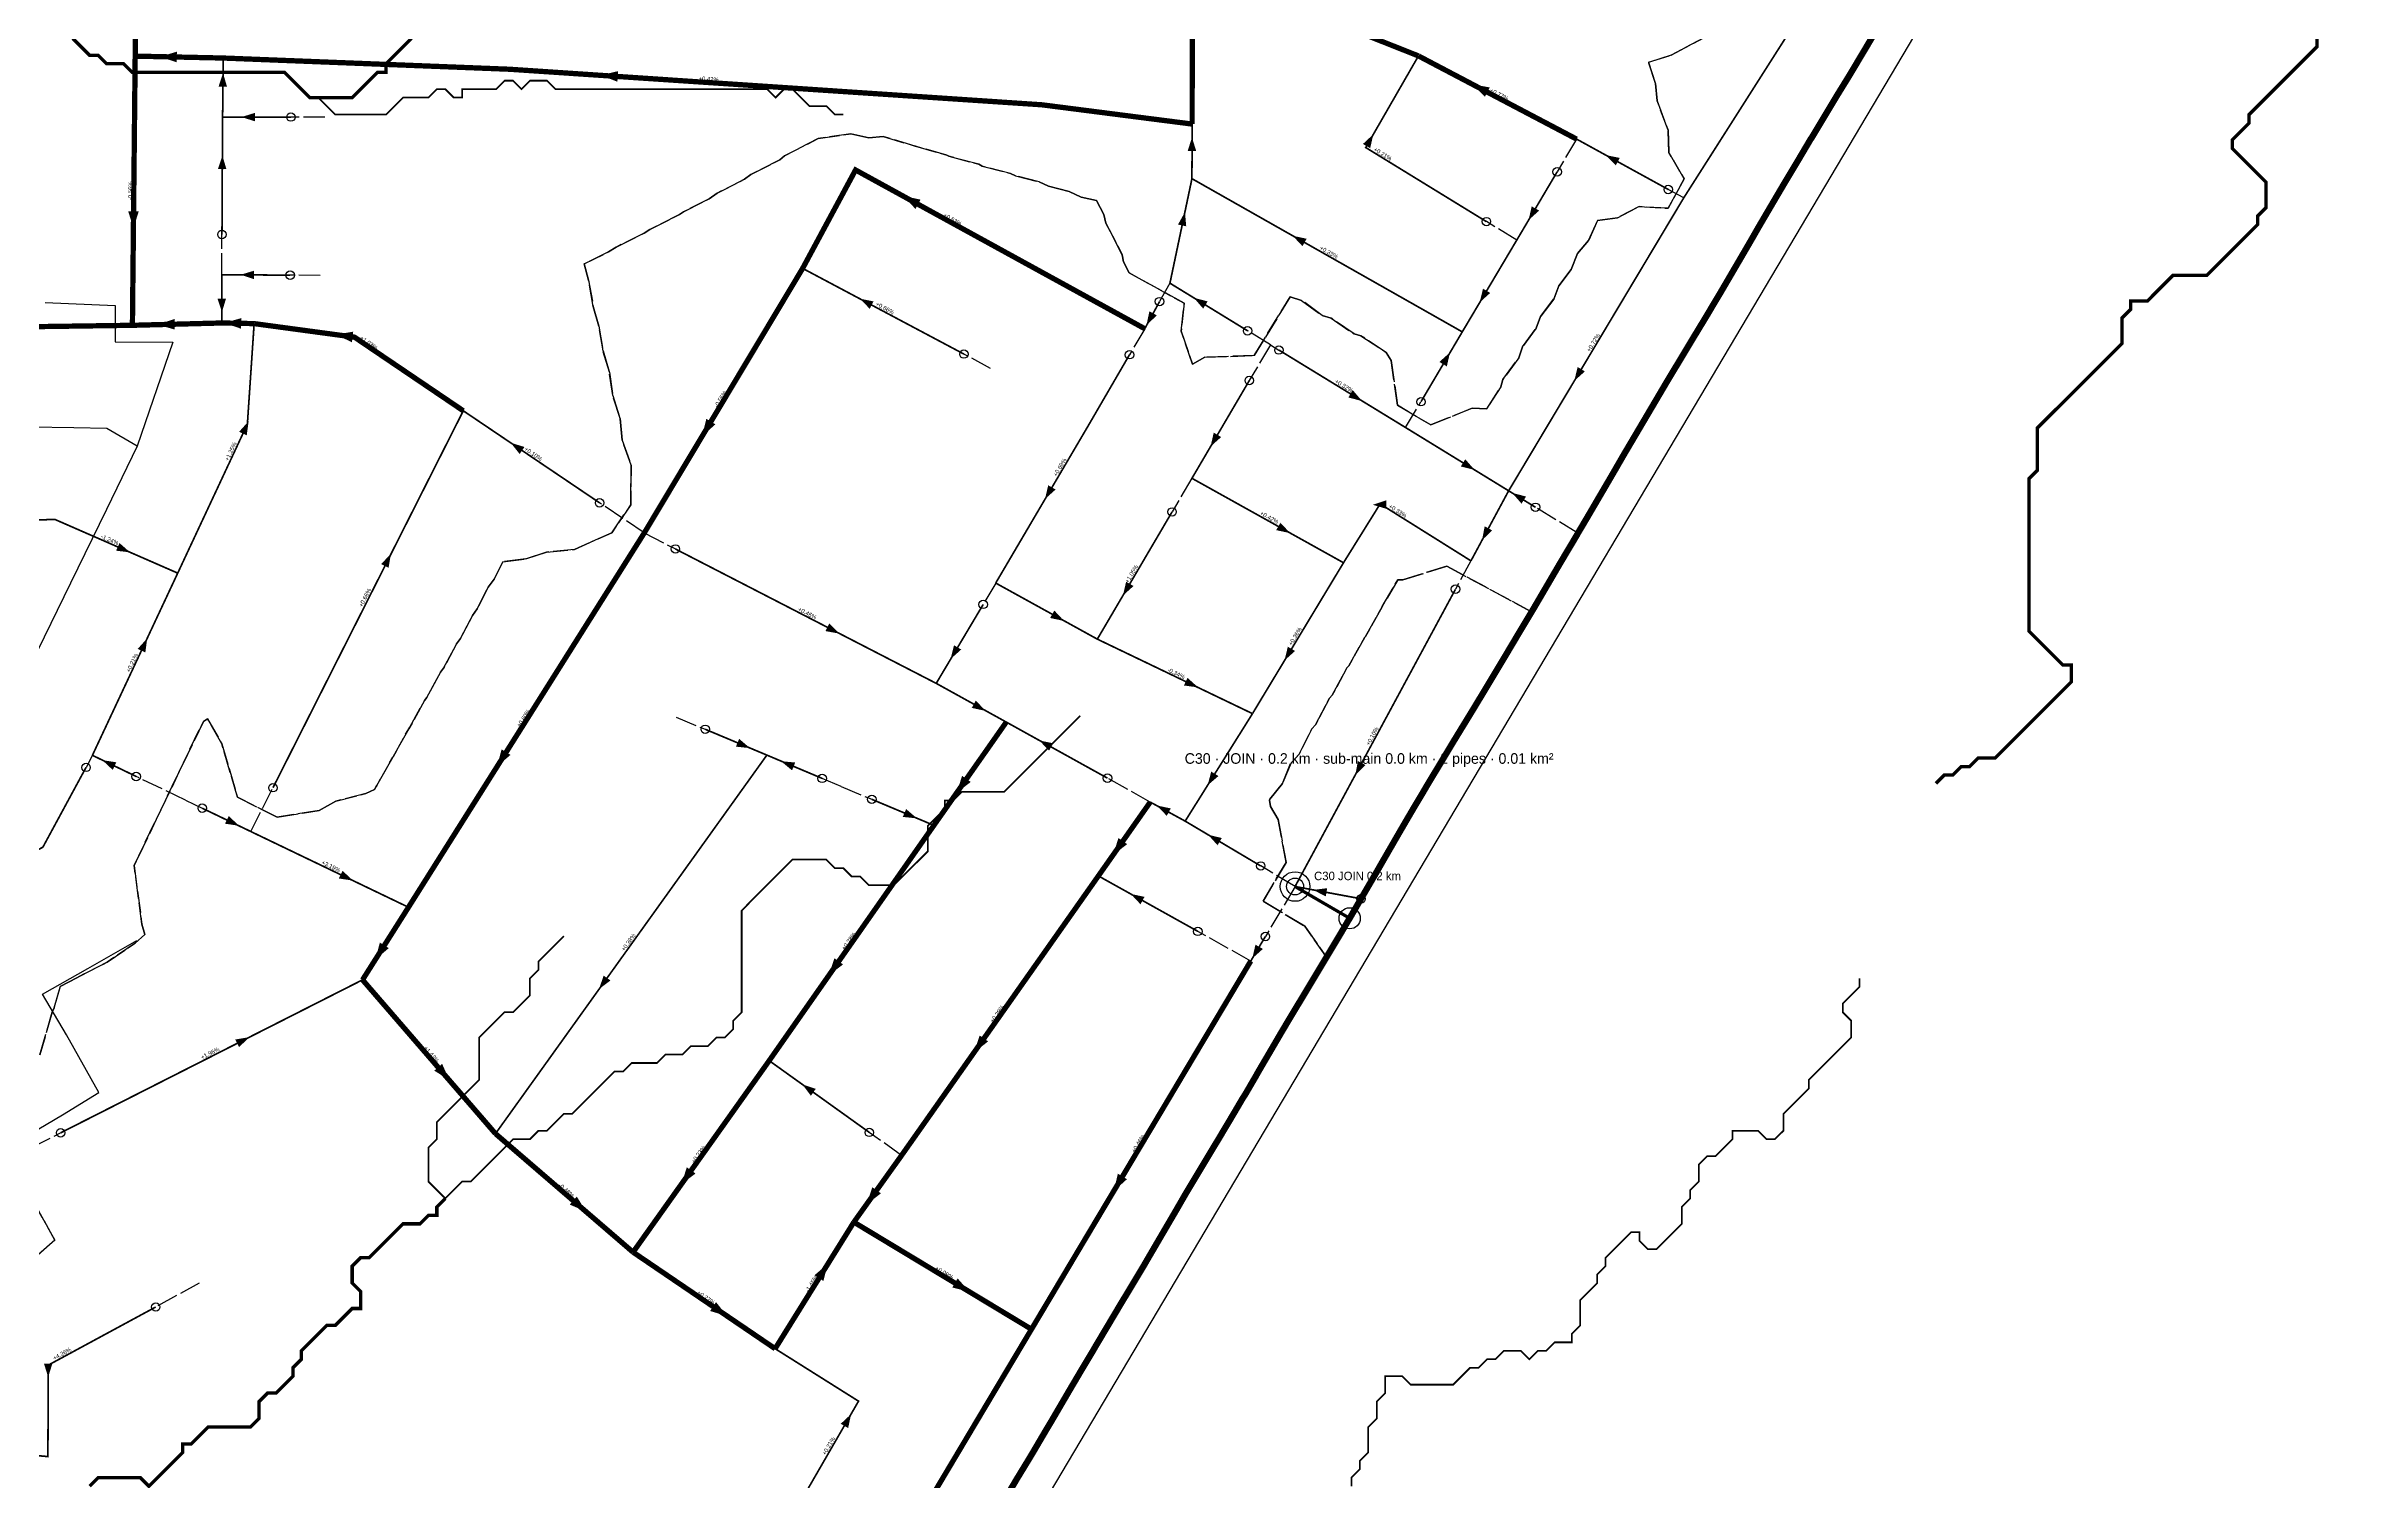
# Model space of a CAD drawing. Header units: metres. Extents: x 442821 to 452274, y 2561971 to 2571293.
# Drawn here: x 446883 to 447977, y 2566231 to 2566909 of the extents above; entities that cross this region are included whole.
import ezdxf
from ezdxf.enums import TextEntityAlignment as Align

# ---------------------------------------------------------------- set-up
doc = ezdxf.new("R2010")
doc.units = ezdxf.units.M
doc.header["$LTSCALE"] = 8
doc.linetypes.add('DASHDOT', pattern=[3.556, 2.54, -0.508, 0, -0.508])
doc.linetypes.add('DASHED', pattern=[1.524, 1.27, -0.254])
for name, color, linetype in [('A_ARROWS', 7, 'Continuous'), ('A_BUILT_2006', 252, 'Continuous'), ('A_CATCH_LABEL', 7, 'Continuous'), ('A_CATCHMENTS', 7, 'Continuous'), ('A_ENVELOPE', 3, 'Continuous'), ('A_GRADIENT', 8, 'Continuous'), ('A_HEAD_GAP', 8, 'Continuous'), ('A_HEADS', 8, 'Continuous'), ('A_JOIN_LINK', 6, 'Continuous'), ('A_MAIN_PIPE', 5, 'Continuous'), ('A_OUTLET_LABEL', 7, 'Continuous'), ('A_OUTLETS', 7, 'Continuous'), ('A_STREAMS', 5, 'Continuous')]:
    doc.layers.add(name, color=color, linetype=linetype)

msp = doc.modelspace()

# ---------------------------------------------------------------- linework, layer by layer
at = {"layer": 'A_ARROWS', "color": 2}
for points in [[(446936.6, 2566903.6), (446944.7, 2566906), (446944.6, 2566901)], [(446966.5, 2566895.9), (446968.4, 2566889.4), (446964.4, 2566889.5)], [(447145, 2566894.9), (447153.1, 2566896.8), (447152.8, 2566891.8)], [(447556.7, 2566890.6), (447564.9, 2566889.1), (447562.6, 2566884.7)], [(446975.2, 2566875.1), (446981.6, 2566877.1), (446981.6, 2566873.1)], [(447424.2, 2566865.5), (447426.2, 2566859.1), (447422.2, 2566859.1)], [(447509.9, 2566867), (447508.4, 2566860.4), (447505, 2566862.4)], [(446966.2, 2566856.9), (446968.1, 2566850.5), (446964.1, 2566850.5)], [(447619.7, 2566857.1), (447626.3, 2566855.8), (447624.4, 2566852.3)], [(446924.2, 2566822.6), (446921.7, 2566830.6), (446926.7, 2566830.6)], [(447420.9, 2566830.2), (447421.5, 2566823.5), (447417.6, 2566824.3)], [(447583.2, 2566826.4), (447584.7, 2566832.9), (447588.2, 2566830.9)], [(447471.8, 2566819), (447478.4, 2566817.6), (447476.4, 2566814.1)], [(446974.8, 2566800.6), (446981.2, 2566802.5), (446981.2, 2566798.5)], [(446966, 2566782.9), (446963.9, 2566789.3), (446967.9, 2566789.3)], [(447425.1, 2566789.7), (447431.6, 2566788), (447429.5, 2566784.6)], [(447560.1, 2566787.5), (447561.7, 2566794), (447565.1, 2566792)], [(446935.6, 2566777), (446943.6, 2566779.7), (446943.7, 2566774.7)], [(446967.1, 2566777.8), (446975.1, 2566780.1), (446975, 2566775.1)], [(447019.8, 2566772.3), (447028, 2566773.7), (447027.4, 2566768.7)], [(447546.1, 2566763.9), (447544.6, 2566757.3), (447541.1, 2566759.4)], [(446978.6, 2566731.4), (446977.7, 2566724.7), (446974.1, 2566726.4)], [(447102.4, 2566721.2), (447108.9, 2566719.2), (447106.6, 2566715.9)], [(446922.6, 2566669.4), (446916, 2566670.2), (446917.6, 2566673.8)], [(447045.8, 2566668.7), (447044.7, 2566662.1), (447041.2, 2566663.9)], [(446930.7, 2566628.8), (446929.8, 2566622.1), (446926.2, 2566623.8)], [(446909.5, 2566571.2), (446916.1, 2566570.2), (446914.4, 2566566.6)], [(447501.4, 2566564.2), (447502.6, 2566570.8), (447506.2, 2566568.9)], [(447481.5, 2566509.9), (447488.1, 2566510.7), (447487.4, 2566506.8)]]:
    msp.add_solid(points, dxfattribs=at)
at = {"layer": 'A_ARROWS', "color": 1}
for points in [[(447287.8, 2566837.8), (447296, 2566836.1), (447293.6, 2566831.7)], [(447267.3, 2566789.3), (447273.8, 2566788), (447272, 2566784.5)], [(447402.7, 2566776.7), (447404.1, 2566783.3), (447407.6, 2566781.4)], [(447604.8, 2566750.4), (447606.4, 2566757), (447609.8, 2566754.9)], [(447504.6, 2566740.9), (447498.1, 2566742.6), (447500.2, 2566746)], [(447192.8, 2566724.3), (447194.8, 2566732.5), (447199.1, 2566729.9)], [(447433, 2566719.4), (447434.5, 2566726), (447438, 2566723.9)], [(447557.7, 2566708.4), (447551.2, 2566710), (447553.3, 2566713.4)], [(447354.8, 2566694.6), (447356.3, 2566701.1), (447359.8, 2566699.1)], [(447509.6, 2566691.9), (447516, 2566694), (447516, 2566690)], [(447575.5, 2566697.5), (447582, 2566695.8), (447579.9, 2566692.4)], [(447470.6, 2566678.5), (447464, 2566679.9), (447466, 2566683.4)], [(447561.2, 2566675.1), (447562.5, 2566681.7), (447566, 2566679.8)], [(447391.6, 2566649), (447393.1, 2566655.5), (447396.6, 2566653.5)], [(447257.7, 2566631), (447251.1, 2566632.2), (447252.9, 2566635.8)], [(447363.8, 2566637), (447357.2, 2566638.4), (447359.2, 2566641.9)], [(447310.2, 2566619), (447311.8, 2566625.5), (447315.2, 2566623.5)], [(447467.9, 2566618.3), (447469.5, 2566624.8), (447472.9, 2566622.8)], [(447427.1, 2566605.6), (447420.4, 2566606.5), (447422.1, 2566610.1)], [(447326.7, 2566594.5), (447320.2, 2566595.9), (447322.1, 2566599.4)], [(447215.4, 2566576.9), (447208.8, 2566577.6), (447210.3, 2566581.3)], [(447352.1, 2566580.5), (447358.7, 2566579.2), (447356.7, 2566575.7)], [(447095.9, 2566568.2), (447098.1, 2566576.3), (447102.3, 2566573.7)], [(447230.1, 2566570.7), (447236.8, 2566570.1), (447235.3, 2566566.4)], [(447313.1, 2566555.8), (447315.6, 2566563.8), (447319.7, 2566560.9)], [(447431.6, 2566559.3), (447433.3, 2566565.8), (447436.7, 2566563.7)], [(446974.1, 2566540.2), (446967.4, 2566541.2), (446969.2, 2566544.8)], [(447294.3, 2566543.7), (447287.6, 2566544.4), (447289.2, 2566548.1)], [(447407.6, 2566549.8), (447414.2, 2566548.4), (447412.3, 2566544.9)], [(447386.9, 2566526.4), (447389.5, 2566534.4), (447393.6, 2566531.5)], [(447431.8, 2566536), (447438.3, 2566534.4), (447436.3, 2566531)], [(447027.9, 2566514.3), (447021.2, 2566515.3), (447023, 2566518.9)], [(447395.3, 2566508), (447401.8, 2566506.6), (447399.9, 2566503.1)], [(447038.4, 2566476.9), (447040.6, 2566485), (447044.8, 2566482.4)], [(447452.7, 2566477.5), (447454.2, 2566484), (447457.7, 2566482)], [(447144.1, 2566463), (447146.3, 2566469.4), (447149.5, 2566467.1)], [(447252.7, 2566469.6), (447255.3, 2566477.6), (447259.4, 2566474.7)], [(446978.9, 2566440.3), (446974.1, 2566435.6), (446972.3, 2566439.2)], [(447321.3, 2566433.1), (447323.9, 2566441.1), (447327.9, 2566438.3)], [(447073.4, 2566420), (447066.3, 2566424.5), (447070, 2566427.7)], [(447240.2, 2566418), (447246.5, 2566415.9), (447244.2, 2566412.6)], [(447183, 2566370.8), (447185.6, 2566378.8), (447189.7, 2566375.9)], [(447387.3, 2566367.6), (447389.2, 2566375.8), (447393.5, 2566373.2)], [(447138, 2566357.9), (447130.3, 2566361.2), (447133.6, 2566365)], [(447270.6, 2566361.4), (447273.2, 2566369.4), (447277.3, 2566366.5)], [(447252.2, 2566333.2), (447250.1, 2566325.1), (447245.9, 2566327.8)], [(447319.1, 2566320), (447311, 2566322), (447313.5, 2566326.3)], [(447204.6, 2566308.5), (447196.6, 2566310.9), (447199.4, 2566315.1)], [(446883.9, 2566279.7), (446881.9, 2566286.1), (446885.9, 2566286.1)], [(447263.2, 2566262.2), (447261.8, 2566255.6), (447258.3, 2566257.6)]]:
    msp.add_solid(points, dxfattribs=at)
at = {"layer": 'A_BUILT_2006', "color": 252}
for points in [[(446551.4, 2564695.1), (447061.6, 2565726.9), (448013.4, 2567331.6), (448231.6, 2567243.7), (448332.3, 2567295.5), (448412.2, 2567436.6), (448449.9, 2567533.1), (448423.2, 2567661.3), (448638.9, 2567714.4), (448758.5, 2567734.5), (448909.9, 2567734.5), (449242.5, 2567681.7)], [(446882.5, 2566787.4), (446915.6, 2566786.1)], [(446915.6, 2566786.1), (446915.5, 2566768.9)], [(446915.5, 2566768.9), (446942.8, 2566768.8)], [(446942.8, 2566768.8), (446926, 2566719.6)], [(446896.1, 2566728.2), (446875.4, 2566728.5)], [(446911.6, 2566727.9), (446896.1, 2566728.2)], [(446926, 2566719.6), (446911.4, 2566689.7)], [(446926, 2566719.6), (446911.6, 2566727.9)], [(446911.4, 2566689.7), (446894.5, 2566654.9)], [(446894.5, 2566654.9), (446878.8, 2566622.9)], [(446902.6, 2566472.8), (446925.8, 2566486)], [(446881.3, 2566460.7), (446902.6, 2566472.8)], [(446892.5, 2566441.4), (446881.3, 2566460.7)], [(446907.8, 2566414.2), (446892.5, 2566441.4)], [(446890.6, 2566403.6), (446907.8, 2566414.2)], [(446871.8, 2566392.4), (446890.6, 2566403.6)]]:
    msp.add_lwpolyline(points, dxfattribs=at)
at = {"layer": 'A_CATCHMENTS', "color": 1, "linetype": 'DASHED'}
for points in [[(447748.4, 2566917.6), (447742, 2566906.9), (447735.1, 2566895.3), (447729.3, 2566885.9), (447723.9, 2566876.9), (447716.8, 2566865.1), (447716.6, 2566864.9), (447710.4, 2566854.4), (447704.1, 2566843.9), (447698.8, 2566834.9), (447691.7, 2566822.8), (447689.6, 2566819.1), (447685.6, 2566812.2), (447679.4, 2566801.6), (447673.2, 2566791), (447669.9, 2566785.5), (447667.9, 2566782.1), (447660.5, 2566769.9), (447654.2, 2566759.4), (447649.3, 2566751.3), (447641.7, 2566738.4), (447635.5, 2566727.9), (447628, 2566715.2), (447623.1, 2566706.7), (447616.9, 2566696.1), (447610.7, 2566685.5), (447606.6, 2566678.6), (447606.5, 2566678.5), (447606.3, 2566678), (447598.2, 2566664.4), (447592, 2566653.8), (447585.8, 2566643.2), (447584.6, 2566641.3), (447544.6, 2566662.9), (447523.8, 2566656.5), (447521.5, 2566656.5), (447514.1, 2566643.8), (447514, 2566643.6), (447506.2, 2566629.7), (447505.8, 2566629.3), (447498.3, 2566615.8), (447497.4, 2566614.9), (447490.5, 2566601.9), (447489.1, 2566600.5), (447482.6, 2566587.9), (447480.8, 2566586), (447474.8, 2566574.1), (447471, 2566570), (447466.9, 2566560.2), (447461, 2566552.7), (447460.8, 2566552.3), (447461.3, 2566549.3), (447465, 2566543.1), (447468.7, 2566522.9), (447457.8, 2566504.6), (447477.5, 2566492.8), (447487.8, 2566478.1), (447485.6, 2566474.5), (447479.3, 2566464), (447477.8, 2566461.5), (447470.8, 2566449.9), (447466.7, 2566443), (447460.5, 2566432.4), (447455.8, 2566424.4), (447454.4, 2566421.9), (447449.4, 2566413.3), (447448.1, 2566411.3), (447444, 2566404.3), (447435.6, 2566390.2), (447435.5, 2566390.1), (447429.2, 2566379.6), (447421.4, 2566366.6), (447416.8, 2566358.6), (447410.6, 2566348), (447404.4, 2566337.4), (447401.2, 2566331.9), (447392.8, 2566317.9), (447391.8, 2566316.3), (447385.5, 2566305.7), (447378.6, 2566294.1), (447377.8, 2566292.7), (447373, 2566284.7), (447366.8, 2566274.2), (447360.6, 2566263.6), (447357.5, 2566258.3), (447355.4, 2566254.8), (447348.1, 2566242.4), (447341.7, 2566231.9), (447336.4, 2566223)], [(446880, 2566432), (446885.8, 2566452.2), (446886.7, 2566454.2), (446889.6, 2566464.2), (446897.5, 2566468.3), (446898.9, 2566469.2), (446911.7, 2566475.7), (446925, 2566484.8), (446929.5, 2566488.8), (446928.2, 2566493.7), (446924.5, 2566521.4), (446957.2, 2566589.5), (446959.1, 2566590.8), (446965.9, 2566579), (446973.3, 2566553.7), (446992, 2566544.3), (447011.9, 2566547.4), (447019.8, 2566551.8), (447034, 2566555.4), (447038.1, 2566557.4), (447038.9, 2566558.8), (447039.1, 2566559.3), (447046.7, 2566572.6), (447046.8, 2566572.8), (447054.2, 2566586), (447054.8, 2566586.8), (447061.7, 2566599.4), (447062.8, 2566600.8), (447069.2, 2566612.8), (447070.7, 2566614.7), (447076.8, 2566626.2), (447078.7, 2566628.7), (447084.3, 2566639.6), (447086.6, 2566642.7), (447091.8, 2566653), (447094.6, 2566656.7), (447098.6, 2566664.9), (447109.6, 2566666.3), (447119.3, 2566669.5), (447132.6, 2566670.8), (447150.2, 2566678.7), (447159.1, 2566691.8), (447159.3, 2566710.6), (447155, 2566722.4), (447154.1, 2566732.6), (447150.6, 2566743.6), (447149, 2566754.5), (447146, 2566764.6), (447144.1, 2566776.3), (447141.4, 2566785.6), (447139.2, 2566798.1), (447137.1, 2566805.7), (447148.6, 2566811.4), (447152.2, 2566813.7), (447165.4, 2566820.2), (447168.1, 2566822), (447182.2, 2566829), (447184, 2566830.3), (447196.1, 2566836.4), (447199.9, 2566839.1), (447212.9, 2566845.7), (447215.8, 2566848), (447229.6, 2566854.9), (447231.8, 2566856.8), (447247.6, 2566864.9), (447263.1, 2566867.2), (447271.6, 2566865.3), (447278.4, 2566865.9), (447293.4, 2566861.4), (447293.6, 2566861.3), (447308.4, 2566857.1), (447309.3, 2566856.6), (447323.5, 2566852.8), (447325.1, 2566851.9), (447338.5, 2566848.5), (447340.8, 2566847.3), (447352.1, 2566844.5), (447356.4, 2566842.4), (447366.2, 2566840), (447371.9, 2566837.3), (447379.1, 2566835.6), (447382.5, 2566829.1), (447383.5, 2566825), (447391.3, 2566810), (447391.8, 2566806.7), (447394.5, 2566801.5), (447420.6, 2566787.1), (447419.1, 2566773.9), (447424.4, 2566758.4), (447430.3, 2566761.6), (447453.6, 2566762.4), (447470.6, 2566790.2), (447476, 2566788.5), (447485.7, 2566781.4), (447490, 2566780.1), (447500.8, 2566772.6), (447504, 2566771.8), (447516, 2566763.8), (447516, 2566763.8), (447518.3, 2566760.1), (447521.3, 2566738.9), (447537, 2566729.6), (447556.5, 2566737.5), (447563.5, 2566737.3), (447570.1, 2566747.7), (447571.1, 2566751.1), (447578.6, 2566761.4), (447580.4, 2566766.5), (447586.8, 2566775.3), (447588.9, 2566780.9), (447595.1, 2566789.1), (447597.5, 2566795.4), (447603.3, 2566803), (447606.4, 2566810.7), (447611.6, 2566816.8), (447615.8, 2566826.2), (447625.2, 2566827.5), (447635.4, 2566832.8), (447649.1, 2566832), (447656.7, 2566845.9), (447649.5, 2566858.4), (447649.1, 2566868.9), (447644, 2566882.8), (447643.1, 2566890.9), (447639.9, 2566901), (447650.5, 2566904.3), (447666, 2566912.6)], [(446878.9, 2566337.2), (446887, 2566344.4), (446865.8, 2566382.8)]]:
    msp.add_lwpolyline(points, dxfattribs=at)
at = {"layer": 'A_CATCHMENTS', "color": 2, "linetype": 'DASHED'}
for points in [[(447666, 2566912.6), (447650.5, 2566904.3), (447639.9, 2566901), (447643.1, 2566890.9), (447644, 2566882.8), (447649.1, 2566868.9), (447649.5, 2566858.4), (447656.7, 2566845.9), (447649.1, 2566832), (447635.4, 2566832.8), (447625.2, 2566827.5), (447615.8, 2566826.2), (447611.6, 2566816.8), (447606.4, 2566810.7), (447603.3, 2566803), (447597.5, 2566795.4), (447595.1, 2566789.1), (447588.9, 2566780.9), (447586.8, 2566775.3), (447580.4, 2566766.5), (447578.6, 2566761.4), (447571.1, 2566751.1), (447570.1, 2566747.7), (447563.5, 2566737.3), (447556.5, 2566737.5), (447537, 2566729.6), (447521.3, 2566738.9), (447518.3, 2566760.1), (447516, 2566763.8), (447516, 2566763.8), (447504, 2566771.8), (447500.8, 2566772.6), (447490, 2566780.1), (447485.7, 2566781.4), (447476, 2566788.5), (447470.6, 2566790.2), (447453.6, 2566762.4), (447430.3, 2566761.6), (447424.4, 2566758.4), (447419.1, 2566773.9), (447420.6, 2566787.1), (447394.5, 2566801.5), (447391.8, 2566806.7), (447391.3, 2566810), (447383.5, 2566825), (447382.5, 2566829.1), (447379.1, 2566835.6), (447371.9, 2566837.3), (447366.2, 2566840), (447356.4, 2566842.4), (447352.1, 2566844.5), (447340.8, 2566847.3), (447338.5, 2566848.5), (447325.1, 2566851.9), (447323.5, 2566852.8), (447309.3, 2566856.6), (447308.4, 2566857.1), (447293.6, 2566861.3), (447293.4, 2566861.4), (447278.4, 2566865.9), (447271.6, 2566865.3), (447263.1, 2566867.2), (447247.6, 2566864.9), (447231.8, 2566856.8), (447229.6, 2566854.9), (447215.8, 2566848), (447212.9, 2566845.7), (447199.9, 2566839.1), (447196.1, 2566836.4), (447184, 2566830.3), (447182.2, 2566829), (447168.1, 2566822), (447165.4, 2566820.2), (447152.2, 2566813.7), (447148.6, 2566811.4), (447137.1, 2566805.7), (447139.2, 2566798.1), (447141.4, 2566785.6), (447144.1, 2566776.3), (447146, 2566764.6), (447149, 2566754.5), (447150.6, 2566743.6), (447154.1, 2566732.6), (447155, 2566722.4), (447159.3, 2566710.6), (447159.1, 2566691.8), (447150.2, 2566678.7), (447132.6, 2566670.8), (447119.3, 2566669.5), (447109.6, 2566666.3), (447098.6, 2566664.9), (447094.6, 2566656.7), (447091.8, 2566653), (447086.6, 2566642.7), (447084.3, 2566639.6), (447078.7, 2566628.7), (447076.8, 2566626.2), (447070.7, 2566614.7), (447069.2, 2566612.8), (447062.8, 2566600.8), (447061.7, 2566599.4), (447054.8, 2566586.8), (447054.2, 2566586), (447046.8, 2566572.8), (447046.7, 2566572.6), (447039.1, 2566559.3), (447038.9, 2566558.8), (447038.1, 2566557.4), (447034, 2566555.4), (447019.8, 2566551.8), (447011.9, 2566547.4), (446992, 2566544.3), (446973.3, 2566553.7), (446965.9, 2566579), (446959.1, 2566590.8), (446957.2, 2566589.5), (446924.5, 2566521.4), (446928.2, 2566493.7), (446929.5, 2566488.8), (446925, 2566484.8), (446911.7, 2566475.7), (446898.9, 2566469.2), (446897.5, 2566468.3), (446889.6, 2566464.2), (446886.7, 2566454.2), (446885.8, 2566452.2), (446880, 2566432)], [(446865.8, 2566382.8), (446887, 2566344.4), (446878.9, 2566337.2)]]:
    msp.add_lwpolyline(points, dxfattribs=at)
msp.add_lwpolyline([(447465, 2566543.1), (447461.3, 2566549.3), (447460.8, 2566552.3), (447461, 2566552.7), (447466.9, 2566560.2), (447471, 2566570), (447474.8, 2566574.1), (447480.8, 2566586), (447482.6, 2566587.9), (447489.1, 2566600.5), (447490.5, 2566601.9), (447497.4, 2566614.9), (447498.3, 2566615.8), (447505.8, 2566629.3), (447506.2, 2566629.7), (447514, 2566643.6), (447514.1, 2566643.8), (447521.5, 2566656.5), (447523.8, 2566656.5), (447544.6, 2566662.9), (447584.6, 2566641.3), (447578.9, 2566631.7), (447573.2, 2566622.1), (447566.9, 2566611.6), (447563.6, 2566606.1), (447560.6, 2566601.1), (447557.1, 2566595.3), (447547.8, 2566580.1), (447541.5, 2566569.6), (447535.4, 2566559.5), (447533.3, 2566555.9), (447529, 2566548.7), (447522.8, 2566538.1), (447513.8, 2566522.5), (447510.6, 2566516.9), (447504.4, 2566506.3), (447504.1, 2566505.7), (447498.2, 2566495.6), (447498.1, 2566495.5), (447494.7, 2566489.7), (447493.1, 2566487), (447487.8, 2566478.1), (447477.5, 2566492.8), (447457.8, 2566504.6), (447468.7, 2566522.9), (447465, 2566543.1)], close=True, dxfattribs=at)
at = {"layer": 'A_ENVELOPE', "color": 3}
msp.add_lwpolyline([(447748.4, 2566917.6), (447742, 2566906.9), (447735.1, 2566895.3), (447729.3, 2566885.9), (447723.9, 2566876.9), (447716.8, 2566865.1), (447716.6, 2566864.9), (447710.4, 2566854.4), (447704.1, 2566843.9), (447698.8, 2566834.9), (447691.7, 2566822.8), (447689.6, 2566819.1), (447685.6, 2566812.2), (447679.4, 2566801.6), (447673.2, 2566791), (447669.9, 2566785.5), (447667.9, 2566782.1), (447660.5, 2566769.9), (447654.2, 2566759.4), (447649.3, 2566751.3), (447641.7, 2566738.4), (447635.5, 2566727.9), (447628, 2566715.2), (447623.1, 2566706.7), (447616.9, 2566696.1), (447610.7, 2566685.5), (447606.6, 2566678.6), (447606.5, 2566678.5), (447606.3, 2566678), (447598.2, 2566664.4), (447592, 2566653.8), (447585.8, 2566643.2), (447578.9, 2566631.7), (447573.2, 2566622.1), (447566.9, 2566611.6), (447563.6, 2566606.1), (447560.6, 2566601.1), (447557.1, 2566595.3), (447547.8, 2566580.1), (447541.5, 2566569.6), (447535.4, 2566559.5), (447533.3, 2566555.9), (447529, 2566548.7), (447522.8, 2566538.1), (447513.8, 2566522.5), (447510.6, 2566516.9), (447504.4, 2566506.3), (447504.1, 2566505.7), (447498.2, 2566495.6), (447498.1, 2566495.5), (447494.7, 2566489.7), (447493.1, 2566487), (447485.6, 2566474.5), (447479.3, 2566464), (447477.8, 2566461.5), (447470.8, 2566449.9), (447466.7, 2566443), (447460.5, 2566432.4), (447455.8, 2566424.4), (447454.4, 2566421.9), (447449.4, 2566413.3), (447448.1, 2566411.3), (447444, 2566404.3), (447435.6, 2566390.2), (447435.5, 2566390.1), (447429.2, 2566379.6), (447421.4, 2566366.6), (447416.8, 2566358.6), (447410.6, 2566348), (447404.4, 2566337.4), (447401.2, 2566331.9), (447392.8, 2566317.9), (447391.8, 2566316.3), (447385.5, 2566305.7), (447378.6, 2566294.1), (447377.8, 2566292.7), (447373, 2566284.7), (447366.8, 2566274.2), (447360.6, 2566263.6), (447357.5, 2566258.3), (447355.4, 2566254.8), (447348.1, 2566242.4), (447341.7, 2566231.9), (447336.4, 2566223)], dxfattribs=at)
at = {"layer": 'A_HEAD_GAP', "color": 8, "linetype": 'DASHED'}
for points in [[(447014.6, 2566875.1), (446998.6, 2566875.1)], [(447605.9, 2566864.7), (447596.7, 2566849.2)], [(447656.5, 2566836.9), (447649.2, 2566840.9)], [(446965.9, 2566800.6), (446966, 2566819.6)], [(447577.6, 2566816.9), (447563.3, 2566825.7)], [(447012.4, 2566800.3), (446998.2, 2566800.4)], [(447413.8, 2566796.6), (447408.9, 2566787.9)], [(447401.9, 2566775.1), (447394.7, 2566762.8)], [(447461.3, 2566767.5), (447450.5, 2566774.1)], [(447461.3, 2566767.5), (447451.3, 2566750.6)], [(447461.3, 2566767.5), (447465.3, 2566765)], [(447329.1, 2566756.3), (447316.5, 2566763.1)], [(447525.1, 2566728.4), (447532.4, 2566740.6)], [(447424.2, 2566704.4), (447414.8, 2566688.5)], [(447165.5, 2566678.6), (447144.4, 2566692.8)], [(447606.5, 2566678.5), (447586.5, 2566690.7)], [(447165.5, 2566678.6), (447180.2, 2566671)], [(447556, 2566665.4), (447548.7, 2566652)], [(447331.5, 2566654.9), (447325.6, 2566644.8)], [(447180.5, 2566591.6), (447194.3, 2566585.8)], [(446904.8, 2566573.5), (446901.8, 2566567.8)], [(446948.8, 2566552.3), (446925.5, 2566563.5)], [(446979.6, 2566537.5), (446990.1, 2566558.2)], [(447258.5, 2566558.8), (447249.5, 2566562.6)], [(447258.5, 2566558.8), (447273, 2566552.7)], [(447404.5, 2566551.4), (447384.3, 2566562.7)], [(446948.8, 2566552.3), (446956.7, 2566548.5)], [(447472.9, 2566511.5), (447456.7, 2566521.2)], [(447472.9, 2566511.5), (447458.9, 2566487.9)], [(447452, 2566476.3), (447427, 2566490.3)], [(446864.9, 2566382.5), (446889.8, 2566395.1)], [(447287, 2566384.4), (447271.8, 2566395.3)], [(446955.3, 2566324), (446934.7, 2566312.8)]]:
    msp.add_lwpolyline(points, dxfattribs=at)
at = {"layer": 'A_HEADS', "color": 2}
for centre in [(446998.6, 2566875.1), (447596.7, 2566849.2), (447649.2, 2566840.9), (446966, 2566819.6), (447563.3, 2566825.7), (446998.2, 2566800.4), (447450.5, 2566774.1), (447532.4, 2566740.6), (447144.4, 2566692.8), (447548.7, 2566652), (446901.8, 2566567.8), (446925.5, 2566563.5), (446990.1, 2566558.2), (447504.1, 2566505.7)]:
    msp.add_circle(centre, 2, dxfattribs=at)
at = {"layer": 'A_HEADS', "color": 1}
for centre in [(447408.9, 2566787.9), (447316.5, 2566763.1), (447394.7, 2566762.8), (447465.3, 2566765), (447451.3, 2566750.6), (447414.8, 2566688.5), (447586.5, 2566690.7), (447180.2, 2566671), (447325.6, 2566644.8), (447194.3, 2566585.8), (447249.5, 2566562.6), (447384.3, 2566562.7), (446956.7, 2566548.5), (447273, 2566552.7), (447456.7, 2566521.2), (447427, 2566490.3), (447458.9, 2566487.9), (446889.8, 2566395.1), (447271.8, 2566395.3), (446934.7, 2566312.8)]:
    msp.add_circle(centre, 2, dxfattribs=at)
at = {"layer": 'A_JOIN_LINK', "color": 6, "const_width": 1.5}
msp.add_lwpolyline([(447472.9, 2566511.5), (447498.7, 2566496.5)], dxfattribs=at)
at = {"layer": 'A_JOIN_LINK', "color": 6}
msp.add_circle((447498.7, 2566496.5), 5, dxfattribs=at)
at = {"layer": 'A_MAIN_PIPE', "color": 5, "const_width": 3}
msp.add_lwpolyline([(447748.4, 2566917.6), (447742, 2566906.9), (447735.1, 2566895.3), (447729.3, 2566885.9), (447723.9, 2566876.9), (447716.8, 2566865.1), (447716.6, 2566864.9), (447710.4, 2566854.4), (447704.1, 2566843.9), (447698.8, 2566834.9), (447691.7, 2566822.8), (447689.6, 2566819.1), (447685.6, 2566812.2), (447679.4, 2566801.6), (447673.2, 2566791), (447669.9, 2566785.5), (447667.9, 2566782.1), (447660.5, 2566769.9), (447654.2, 2566759.4), (447649.3, 2566751.3), (447641.7, 2566738.4), (447635.5, 2566727.9), (447628, 2566715.2), (447623.1, 2566706.7), (447616.9, 2566696.1), (447610.7, 2566685.5), (447606.6, 2566678.6), (447606.3, 2566678), (447598.2, 2566664.4), (447592, 2566653.8), (447585.8, 2566643.2), (447578.9, 2566631.7), (447573.2, 2566622.1), (447566.9, 2566611.6), (447563.6, 2566606.1), (447560.6, 2566601.1), (447557.1, 2566595.3), (447547.8, 2566580.1), (447541.5, 2566569.6), (447535.4, 2566559.5), (447533.3, 2566555.9), (447529, 2566548.7), (447522.8, 2566538.1), (447513.8, 2566522.5), (447510.6, 2566516.9), (447504.4, 2566506.3), (447498.2, 2566495.6), (447498.1, 2566495.5), (447494.7, 2566489.7), (447493.1, 2566487), (447485.6, 2566474.5), (447479.3, 2566464), (447477.8, 2566461.5), (447470.8, 2566449.9), (447466.7, 2566443), (447460.5, 2566432.4), (447455.8, 2566424.4), (447454.4, 2566421.9), (447449.4, 2566413.3), (447448.1, 2566411.3), (447444, 2566404.3), (447435.6, 2566390.2), (447435.5, 2566390.1), (447429.2, 2566379.6), (447421.4, 2566366.6), (447416.8, 2566358.6), (447410.6, 2566348), (447404.4, 2566337.4), (447401.2, 2566331.9), (447392.8, 2566317.9), (447391.8, 2566316.3), (447385.5, 2566305.7), (447378.6, 2566294.1), (447377.8, 2566292.7), (447373, 2566284.7), (447366.8, 2566274.2), (447360.6, 2566263.6), (447357.5, 2566258.3), (447355.4, 2566254.8), (447348.1, 2566242.4), (447341.7, 2566231.9), (447336.4, 2566223)], dxfattribs=at)
at = {"layer": 'A_OUTLETS', "color": 5}
for radius in [7, 4]:
    msp.add_circle((447472.9, 2566511.5), radius, dxfattribs=at)
at = {"layer": 'A_SECONDARY_HEADER', "color": 2, "linetype": 'DASHED', "const_width": 2.5}
for points in [[(447424.4, 2566987.8), (447424.3, 2566871.8)], [(447531.2, 2566904), (447459.4, 2566932.5), (447424.4, 2566987.8)], [(446925.6, 2566978.8), (446925, 2566903.9)], [(446966.6, 2566903), (446925, 2566903.9)], [(447424.3, 2566871.8), (447353.3, 2566880.9), (447101.9, 2566897.7), (446966.6, 2566903)], [(446923.7, 2566776.7), (446866, 2566775.9), (446792, 2566775.3)], [(446966, 2566777.8), (446923.7, 2566776.7)], [(446981.2, 2566777.5), (446966, 2566777.8)]]:
    msp.add_lwpolyline(points, dxfattribs=at)
at = {"layer": 'A_SECONDARY_HEADER', "color": 2, "linetype": 'DASHDOT', "const_width": 2.5}
msp.add_lwpolyline([(446925, 2566903.9), (446923.7, 2566776.7)], dxfattribs=at)
at = {"layer": 'A_SECONDARY_HEADER', "color": 2, "const_width": 2.5}
for points in [[(447605.9, 2566864.7), (447531.2, 2566904)], [(447080, 2566736.3), (447028.6, 2566771.1), (446981.2, 2566777.5)]]:
    msp.add_lwpolyline(points, dxfattribs=at)
at = {"layer": 'A_SECONDARY_HEADER', "color": 1, "const_width": 2.5}
for points in [[(447401.9, 2566775.1), (447265.3, 2566850.1), (447240.3, 2566803.6)], [(447165.5, 2566678.6), (447054.1, 2566501.7)], [(447336.5, 2566589.2), (447302.3, 2566540.4)], [(447032.4, 2566467.4), (447095.2, 2566394.7)]]:
    msp.add_lwpolyline(points, dxfattribs=at)
at = {"layer": 'A_SECONDARY_HEADER', "color": 1, "linetype": 'DASHDOT', "const_width": 2.5}
for points in [[(447240.3, 2566803.6), (447165.5, 2566678.6)], [(447054.1, 2566501.7), (447032.4, 2566467.4)], [(447095.2, 2566394.7), (447160.2, 2566338.7)], [(447227.3, 2566293.1), (447264.5, 2566352.9)]]:
    msp.add_lwpolyline(points, dxfattribs=at)
at = {"layer": 'A_SECONDARY_HEADER', "color": 1, "linetype": 'DASHED', "const_width": 2.5}
for points in [[(447404.5, 2566551.4), (447380, 2566516.5)], [(447302.3, 2566540.4), (447224.5, 2566429.2)], [(447380, 2566516.5), (447287, 2566384.4)], [(447452, 2566476.3), (447348.4, 2566302.3)], [(447224.5, 2566429.2), (447160.2, 2566338.7)], [(447287, 2566384.4), (447264.5, 2566352.9)], [(447264.5, 2566352.9), (447348.4, 2566302.3)], [(447160.2, 2566338.7), (447227.3, 2566293.1)], [(447348.4, 2566302.3), (447239.9, 2566120.1)]]:
    msp.add_lwpolyline(points, dxfattribs=at)
at = {"layer": 'A_SECONDARY_MAIN', "color": 2, "linetype": 'DASHED', "const_width": 0.8}
for points in [[(446966.3, 2566875.1), (446966.6, 2566903)], [(446998.6, 2566875.1), (446966.3, 2566875.1)], [(447551.9, 2566773.6), (447424.2, 2566846)], [(447577.6, 2566816.9), (447551.9, 2566773.6)], [(446998.2, 2566800.4), (446965.9, 2566800.6)], [(446904.8, 2566573.5), (446945.1, 2566659.6)]]:
    msp.add_lwpolyline(points, dxfattribs=at)
at = {"layer": 'A_SECONDARY_MAIN', "color": 2, "const_width": 0.8}
for points in [[(447424.2, 2566846), (447424.3, 2566871.8)], [(447413.8, 2566796.6), (447424.2, 2566846)], [(446945.1, 2566659.6), (446978, 2566730), (446981.2, 2566777.5)], [(446925.5, 2566563.5), (446904.8, 2566573.5)], [(447504.1, 2566505.7), (447472.9, 2566511.5)]]:
    msp.add_lwpolyline(points, dxfattribs=at)
at = {"layer": 'A_SECONDARY_MAIN', "color": 1, "const_width": 0.8}
for points in [[(447656.5, 2566836.9), (447573.8, 2566698.5)], [(447316.5, 2566763.1), (447240.3, 2566803.6)], [(447451.3, 2566750.6), (447424.2, 2566704.4)], [(447525.1, 2566728.4), (447573.8, 2566698.5)], [(447586.5, 2566690.7), (447573.8, 2566698.5)], [(447194.3, 2566585.8), (447223.4, 2566573.6)], [(447273, 2566552.7), (447302.3, 2566540.4)], [(446979.6, 2566537.5), (447054.1, 2566501.7)], [(446934.7, 2566312.8), (446883.9, 2566285.3), (446883.8, 2566244.1)]]:
    msp.add_lwpolyline(points, dxfattribs=at)
at = {"layer": 'A_SECONDARY_MAIN', "color": 2, "linetype": 'DASHDOT', "const_width": 0.8}
for points in [[(446965.9, 2566800.6), (446966, 2566777.8)], [(446879.1, 2566684.7), (446887, 2566685), (446945.1, 2566659.6)]]:
    msp.add_lwpolyline(points, dxfattribs=at)
at = {"layer": 'A_SECONDARY_MAIN', "color": 1, "linetype": 'DASHED', "const_width": 0.8}
for points in [[(447424.2, 2566704.4), (447495.8, 2566664.5)], [(447573.8, 2566698.5), (447556, 2566665.4)], [(447556, 2566665.4), (447513.1, 2566692.3), (447495.8, 2566664.5)], [(447495.8, 2566664.5), (447452.8, 2566593.2)], [(447331.5, 2566654.9), (447379.5, 2566628.4)], [(447303.4, 2566607.5), (447336.5, 2566589.2)], [(447452.8, 2566593.2), (447421, 2566542.4)], [(447223.4, 2566573.6), (447095.2, 2566394.7)], [(447421, 2566542.4), (447404.5, 2566551.4)], [(447218, 2566183.9), (447266.7, 2566268.3), (447227.3, 2566293.1)]]:
    msp.add_lwpolyline(points, dxfattribs=at)
at = {"layer": 'A_SECONDARY_MAIN', "color": 1, "linetype": 'DASHDOT', "const_width": 0.8}
for points in [[(447379.5, 2566628.4), (447452.8, 2566593.2)], [(446883.8, 2566244.1), (446883.8, 2566242.1), (446832.2, 2566247.1)]]:
    msp.add_lwpolyline(points, dxfattribs=at)
at = {"layer": 'A_SECONDARY_MAIN_BRANCH', "color": 1, "linetype": 'DASHED', "const_width": 0.8}
for points in [[(447779.9, 2567030.8), (447656.5, 2566836.9)], [(447465.3, 2566765), (447525.1, 2566728.4)], [(447180.2, 2566671), (447303.4, 2566607.5)], [(447325.6, 2566644.8), (447303.4, 2566607.5)], [(447384.3, 2566562.7), (447336.5, 2566589.2)], [(447427, 2566490.3), (447380, 2566516.5)], [(447458.9, 2566487.9), (447452, 2566476.3)]]:
    msp.add_lwpolyline(points, dxfattribs=at)
at = {"layer": 'A_SECONDARY_MAIN_BRANCH', "color": 2, "linetype": 'DASHED', "const_width": 0.8}
for points in [[(447563.3, 2566825.7), (447506.3, 2566860.7), (447531.2, 2566904)], [(447450.5, 2566774.1), (447413.8, 2566796.6)], [(447532.4, 2566740.6), (447551.9, 2566773.6)], [(447144.4, 2566692.8), (447080, 2566736.3)], [(447548.7, 2566652), (447472.9, 2566511.5)]]:
    msp.add_lwpolyline(points, dxfattribs=at)
at = {"layer": 'A_SECONDARY_MAIN_BRANCH', "color": 2, "const_width": 0.8}
for points in [[(446966, 2566819.6), (446966.3, 2566875.1)], [(447649.2, 2566840.9), (447605.9, 2566864.7)], [(447596.7, 2566849.2), (447577.6, 2566816.9)], [(446990.1, 2566558.2), (447080, 2566736.3)], [(446901.8, 2566567.8), (446881.4, 2566530.1), (446805.1, 2566488.1)]]:
    msp.add_lwpolyline(points, dxfattribs=at)
at = {"layer": 'A_SECONDARY_MAIN_BRANCH', "color": 1, "const_width": 0.8}
for points in [[(447408.9, 2566787.9), (447401.9, 2566775.1)], [(447394.7, 2566762.8), (447375.3, 2566729.4), (447331.5, 2566654.9)], [(447414.8, 2566688.5), (447379.5, 2566628.4)], [(447249.5, 2566562.6), (447223.4, 2566573.6)], [(446956.7, 2566548.5), (446979.6, 2566537.5)], [(447456.7, 2566521.2), (447421, 2566542.4)], [(446889.8, 2566395.1), (447032.4, 2566467.4)], [(447271.8, 2566395.3), (447224.5, 2566429.2)]]:
    msp.add_lwpolyline(points, dxfattribs=at)
at = {"layer": 'A_STREAMS', "color": 5}
for points, const_width in [([(447011.5, 2566884.3), (447007.5, 2566884.3), (447003.5, 2566888.3), (446999.5, 2566892.3), (446995.5, 2566896.3), (446991.5, 2566896.3), (446987.5, 2566896.3), (446983.5, 2566896.3), (446979.5, 2566896.3), (446975.5, 2566896.3), (446971.5, 2566896.3), (446967.5, 2566896.3), (446963.5, 2566896.3), (446959.5, 2566896.3), (446955.5, 2566896.3), (446951.5, 2566896.3), (446947.5, 2566896.3), (446943.5, 2566896.3), (446939.5, 2566896.3), (446935.5, 2566896.3), (446931.5, 2566896.3), (446927.5, 2566896.3), (446923.5, 2566896.3), (446919.5, 2566900.3), (446915.5, 2566900.3), (446911.5, 2566900.3), (446907.5, 2566904.3), (446903.5, 2566904.3), (446899.5, 2566908.3), (446895.5, 2566912.3)], 1.6), ([(447055.5, 2566912.3), (447051.5, 2566908.3), (447047.5, 2566904.3), (447043.5, 2566900.3), (447043.5, 2566896.3), (447039.5, 2566896.3), (447035.5, 2566892.3), (447031.5, 2566888.3), (447027.5, 2566884.3), (447023.5, 2566884.3), (447019.5, 2566884.3), (447015.5, 2566884.3), (447011.5, 2566884.3)], 1.6), ([(447955.6, 2566912.3), (447955.6, 2566908.3), (447951.6, 2566904.3), (447947.6, 2566900.3), (447943.6, 2566896.3), (447939.6, 2566892.3), (447935.6, 2566888.3), (447931.6, 2566884.3), (447927.6, 2566880.3), (447923.6, 2566876.3), (447923.6, 2566872.3), (447919.6, 2566868.3), (447915.6, 2566864.3), (447915.6, 2566860.3), (447919.6, 2566856.3), (447923.6, 2566852.3), (447927.6, 2566848.3), (447931.6, 2566844.3), (447931.6, 2566840.3), (447931.6, 2566836.3), (447931.6, 2566832.3), (447927.6, 2566828.3), (447927.6, 2566824.3), (447923.6, 2566820.3), (447919.6, 2566816.3), (447915.6, 2566812.3), (447911.6, 2566808.3), (447907.6, 2566804.3), (447903.6, 2566800.3), (447899.6, 2566800.3), (447895.6, 2566800.3), (447891.6, 2566800.3), (447887.6, 2566800.3), (447883.6, 2566796.3), (447879.6, 2566792.3), (447875.6, 2566788.2), (447871.6, 2566788.2), (447867.6, 2566788.2), (447867.6, 2566784.2), (447863.6, 2566780.2), (447863.6, 2566776.2), (447863.6, 2566772.2), (447863.6, 2566768.2), (447859.6, 2566764.2), (447855.6, 2566760.2), (447851.6, 2566756.2), (447847.6, 2566752.2), (447843.6, 2566748.2), (447839.6, 2566744.2), (447835.6, 2566740.2), (447831.6, 2566736.2), (447827.6, 2566732.2), (447823.6, 2566728.2), (447823.6, 2566724.2), (447823.6, 2566720.2), (447823.6, 2566716.2), (447823.6, 2566712.2), (447823.6, 2566708.2), (447819.6, 2566704.2), (447819.6, 2566700.2), (447819.6, 2566696.2), (447819.6, 2566692.2), (447819.6, 2566688.2), (447819.6, 2566684.2), (447819.6, 2566680.2), (447819.6, 2566676.2), (447819.6, 2566672.2), (447819.6, 2566668.2), (447819.6, 2566664.2), (447819.6, 2566660.2), (447819.6, 2566656.2), (447819.6, 2566652.2), (447819.6, 2566648.2), (447819.6, 2566644.2), (447819.6, 2566640.2), (447819.6, 2566636.2), (447819.6, 2566632.2), (447823.6, 2566628.2), (447827.6, 2566624.2), (447831.6, 2566620.2), (447835.6, 2566616.2), (447839.6, 2566616.2), (447839.6, 2566612.2), (447839.6, 2566608.2), (447835.6, 2566604.2), (447831.6, 2566600.2), (447827.6, 2566596.2), (447823.6, 2566592.2), (447819.6, 2566588.2), (447815.6, 2566584.2), (447811.6, 2566580.2), (447807.6, 2566576.2), (447803.6, 2566572.2), (447799.6, 2566572.2), (447795.6, 2566572.2), (447791.6, 2566568.2), (447787.6, 2566568.2), (447783.6, 2566564.2), (447779.6, 2566564.2), (447775.6, 2566560.2)], 1.6), ([(447259.5, 2566876.3), (447255.5, 2566876.3), (447251.5, 2566880.3), (447247.5, 2566880.3), (447243.5, 2566880.3), (447239.5, 2566884.3), (447235.5, 2566888.3), (447231.5, 2566888.3), (447227.5, 2566884.3), (447223.5, 2566888.3), (447219.5, 2566888.3), (447215.5, 2566888.3), (447211.5, 2566888.3), (447207.5, 2566888.3), (447203.5, 2566888.3), (447199.5, 2566888.3), (447195.5, 2566888.3), (447191.5, 2566888.3), (447187.5, 2566888.3), (447183.5, 2566888.3), (447179.5, 2566888.3), (447175.5, 2566888.3), (447171.5, 2566888.3), (447167.5, 2566888.3), (447163.5, 2566888.3), (447159.5, 2566888.3), (447155.5, 2566888.3), (447151.5, 2566888.3), (447147.5, 2566888.3), (447143.5, 2566888.3), (447139.5, 2566888.3), (447135.5, 2566888.3), (447131.5, 2566888.3), (447127.5, 2566888.3), (447123.5, 2566888.3), (447119.5, 2566892.3), (447115.5, 2566892.3), (447111.5, 2566892.3), (447107.5, 2566888.3), (447103.5, 2566892.3), (447099.5, 2566892.3), (447095.5, 2566888.3), (447091.5, 2566888.3), (447087.5, 2566888.3), (447083.5, 2566888.3), (447079.5, 2566888.3), (447079.5, 2566884.3), (447075.5, 2566884.3), (447071.5, 2566888.3), (447067.5, 2566888.3), (447063.5, 2566884.3), (447059.5, 2566884.3), (447055.5, 2566884.3), (447051.5, 2566884.3), (447047.5, 2566880.3), (447043.5, 2566876.3), (447039.5, 2566876.3), (447035.5, 2566876.3), (447031.5, 2566876.3), (447027.5, 2566876.3), (447023.5, 2566876.3), (447019.5, 2566876.3), (447015.5, 2566880.3), (447011.5, 2566884.3)], 0.8), ([(447371.5, 2566592.2), (447367.5, 2566588.2), (447363.5, 2566584.2), (447359.5, 2566580.2), (447355.5, 2566576.2), (447351.5, 2566572.2), (447347.5, 2566568.2), (447343.5, 2566564.2), (447339.5, 2566560.2), (447335.5, 2566556.2), (447331.5, 2566556.2), (447327.5, 2566556.2), (447323.5, 2566556.2), (447319.5, 2566556.2), (447315.5, 2566556.2), (447311.5, 2566552.2), (447307.5, 2566552.2), (447307.5, 2566548.2), (447303.5, 2566544.2), (447299.5, 2566540.2), (447299.5, 2566536.2), (447299.5, 2566532.2), (447299.5, 2566528.2), (447295.5, 2566524.2), (447291.5, 2566520.2), (447287.5, 2566516.2), (447283.5, 2566512.2), (447279.5, 2566512.2), (447275.5, 2566512.2), (447271.5, 2566512.2), (447267.5, 2566516.2), (447263.5, 2566516.2), (447259.5, 2566520.2), (447255.5, 2566520.2), (447251.5, 2566524.2), (447247.5, 2566524.2), (447243.5, 2566524.2), (447239.5, 2566524.2), (447235.5, 2566524.2), (447231.5, 2566520.2), (447227.5, 2566516.2), (447223.5, 2566512.2), (447219.5, 2566508.2), (447215.5, 2566504.2), (447211.5, 2566500.1), (447211.5, 2566496.1), (447211.5, 2566492.1), (447211.5, 2566488.1), (447211.5, 2566484.1), (447211.5, 2566480.1), (447211.5, 2566476.1), (447211.5, 2566472.1), (447211.5, 2566468.1), (447211.5, 2566464.1), (447211.5, 2566460.1), (447211.5, 2566456.1), (447211.5, 2566452.1), (447207.5, 2566448.1), (447207.5, 2566444.1), (447203.5, 2566440.1), (447199.5, 2566440.1), (447195.5, 2566436.1), (447191.5, 2566436.1), (447187.5, 2566436.1), (447183.5, 2566432.1), (447179.5, 2566432.1), (447175.5, 2566432.1), (447171.5, 2566428.1), (447167.5, 2566428.1), (447163.5, 2566428.1), (447159.5, 2566428.1), (447155.5, 2566424.1), (447151.5, 2566424.1), (447147.5, 2566420.1), (447143.5, 2566416.1), (447139.5, 2566412.1), (447135.5, 2566408.1), (447131.5, 2566404.1), (447127.5, 2566404.1), (447123.5, 2566400.1), (447119.5, 2566396.1), (447115.5, 2566396.1), (447111.5, 2566392.1), (447107.5, 2566392.1), (447103.5, 2566392.1), (447099.5, 2566388.1), (447095.5, 2566384.1), (447091.5, 2566380.1), (447087.5, 2566376.1), (447083.5, 2566372.1), (447079.5, 2566372.1), (447075.5, 2566368.1), (447071.5, 2566364.1)], 0.8), ([(447127.5, 2566488.1), (447123.5, 2566484.1), (447119.5, 2566480.1), (447115.5, 2566476.1), (447115.5, 2566472.1), (447111.5, 2566468.1), (447111.5, 2566464.1), (447111.5, 2566460.1), (447107.5, 2566456.1), (447103.5, 2566452.1), (447099.5, 2566452.1), (447095.5, 2566448.1), (447091.5, 2566444.1), (447087.5, 2566440.1), (447087.5, 2566436.1), (447087.5, 2566432.1), (447087.5, 2566428.1), (447087.5, 2566424.1), (447087.5, 2566420.1), (447083.5, 2566416.1), (447079.5, 2566412.1), (447075.5, 2566408.1), (447071.5, 2566404.1), (447067.5, 2566400.1), (447067.5, 2566396.1), (447067.5, 2566392.1), (447063.5, 2566388.1), (447063.5, 2566384.1), (447063.5, 2566380.1), (447063.5, 2566376.1), (447063.5, 2566372.1), (447067.5, 2566368.1), (447071.5, 2566364.1)], 0.8), ([(447739.6, 2566468.1), (447739.6, 2566464.1), (447735.6, 2566460.1), (447731.6, 2566456.1), (447731.6, 2566452.1), (447735.6, 2566448.1), (447735.6, 2566444.1), (447735.6, 2566440.1), (447731.6, 2566436.1), (447727.6, 2566432.1), (447723.6, 2566428.1), (447719.6, 2566424.1), (447715.6, 2566420.1), (447715.6, 2566416.1), (447711.6, 2566412.1), (447707.6, 2566408.1), (447703.6, 2566404.1), (447703.6, 2566400.1), (447703.6, 2566396.1), (447699.6, 2566392.1), (447695.6, 2566392.1), (447691.6, 2566396.1), (447687.6, 2566396.1), (447683.6, 2566396.1), (447679.6, 2566396.1), (447679.6, 2566392.1), (447675.6, 2566388.1), (447671.6, 2566384.1), (447667.6, 2566384.1), (447663.6, 2566380.1), (447663.6, 2566376.1), (447663.6, 2566372.1), (447659.6, 2566368.1), (447659.6, 2566364.1), (447655.6, 2566360.1), (447655.6, 2566356.1), (447655.6, 2566352.1), (447651.6, 2566348.1), (447647.6, 2566344.1), (447643.6, 2566340.1), (447639.6, 2566340.1), (447635.6, 2566344.1), (447635.6, 2566348.1), (447631.6, 2566348.1), (447627.6, 2566344.1), (447623.6, 2566340.1), (447619.6, 2566336.1), (447619.6, 2566332.1), (447615.6, 2566328.1), (447615.6, 2566324.1), (447611.6, 2566320.1), (447607.6, 2566316.1), (447607.6, 2566312.1), (447607.6, 2566308.1), (447607.6, 2566304.1), (447603.6, 2566300.1), (447603.6, 2566296.1), (447599.6, 2566296.1), (447595.6, 2566296.1), (447591.6, 2566292.1), (447587.6, 2566292.1), (447583.6, 2566288.1), (447579.6, 2566292.1), (447575.6, 2566292.1), (447571.6, 2566292.1), (447567.6, 2566288.1), (447563.6, 2566288.1), (447559.6, 2566284.1), (447555.6, 2566284.1), (447551.6, 2566280.1), (447547.6, 2566276.1), (447543.6, 2566276.1), (447539.6, 2566276.1), (447535.5, 2566276.1), (447531.5, 2566276.1), (447527.5, 2566276.1), (447523.5, 2566280.1), (447519.5, 2566280.1), (447515.5, 2566280.1), (447515.5, 2566276.1), (447515.5, 2566272.1), (447511.5, 2566268.1), (447511.5, 2566264.1), (447511.5, 2566260.1), (447507.5, 2566256.1), (447507.5, 2566252.1), (447507.5, 2566248.1), (447507.5, 2566244.1), (447503.5, 2566240.1), (447503.5, 2566236.1), (447499.5, 2566232.1), (447499.5, 2566228.1)], 0.8), ([(447071.5, 2566364.1), (447067.5, 2566360.1), (447067.5, 2566356.1), (447063.5, 2566356.1), (447059.5, 2566352.1), (447055.5, 2566352.1), (447051.5, 2566352.1), (447047.5, 2566348.1), (447043.5, 2566344.1), (447039.5, 2566340.1), (447035.5, 2566336.1), (447031.5, 2566336.1), (447027.5, 2566332.1), (447027.5, 2566328.1), (447027.5, 2566324.1), (447031.5, 2566320.1), (447031.5, 2566316.1), (447031.5, 2566312.1), (447027.5, 2566312.1), (447023.5, 2566308.1), (447019.5, 2566304.1), (447015.5, 2566304.1), (447011.5, 2566300.1), (447007.5, 2566296.1), (447003.5, 2566292.1), (447003.5, 2566288.1), (446999.5, 2566284.1), (446999.5, 2566280.1), (446995.5, 2566276.1), (446991.5, 2566272.1), (446987.5, 2566272.1), (446983.5, 2566268.1), (446983.5, 2566264.1), (446983.5, 2566260.1), (446979.5, 2566256.1), (446975.5, 2566256.1), (446971.5, 2566256.1), (446967.5, 2566256.1), (446963.5, 2566256.1), (446959.5, 2566256.1), (446955.5, 2566252.1), (446951.5, 2566248.1), (446947.5, 2566248.1), (446947.5, 2566244.1), (446943.5, 2566240.1), (446939.5, 2566236.1), (446935.5, 2566232.1), (446931.5, 2566228.1), (446927.5, 2566232.1), (446923.5, 2566232.1), (446919.5, 2566232.1), (446915.5, 2566232.1), (446911.5, 2566232.1), (446907.5, 2566232.1), (446903.5, 2566228.1)], 1.6)]:
    msp.add_lwpolyline(points, dxfattribs=dict(at, const_width=const_width))

# ---------------------------------------------------------------- texts
at = {"layer": 'A_CATCH_LABEL', "color": 2}
msp.add_text('C30 · JOIN · 0.2 km · sub-main 0.0 km · 2 pipes · 0.01 km²', height=5, dxfattribs=at).set_placement((447507.9, 2566572), align=Align.MIDDLE_CENTER)
at = {"layer": 'A_GRADIENT', "color": 2}
for s, rotation, p in [('+0.42%', 356.177, (447195.8, 2566891.5)), ('+0.77%', 332.2493, (447568.6, 2566884.4)), ('+0.21%', 328.4654, (447513.5, 2566856.3)), ('-0.56%', 89.4405, (446924.3, 2566840.3)), ('+0.33%', 330.4442, (447488.1, 2566809.8)), ('+1.03%', 325.9475, (447034.5, 2566767.1)), ('+1.25%', 64.9512, (446971.6, 2566716.4)), ('+0.10%', 325.9475, (447112.2, 2566714.6)), ('-1.24%', -23.6649, (446912.4, 2566673.9)), ('+0.66%', 63.2097, (447035, 2566647.3)), ('+0.21%', 64.9512, (446925, 2566616.5)), ('+0.10%', 61.6478, (447510.8, 2566581.8))]:
    msp.add_text(s, height=2, rotation=rotation, dxfattribs=at).set_placement(p, align=Align.BOTTOM_CENTER)
at = {"layer": 'A_GRADIENT', "color": 1}
for s, rotation, p in [('+0.53%', 331.2423, (447310.4, 2566825.3)), ('+0.66%', 331.9443, (447278.4, 2566783.4)), ('+0.72%', 59.1516, (447615.2, 2566767.7)), ('-0.55%', 59.0853, (447202.9, 2566741.1)), ('+0.32%', -31.5037, (447495.2, 2566746.7)), ('+0.69%', 59.5839, (447363.2, 2566708.8)), ('+0.42%', -29.1051, (447460, 2566684.5)), ('+0.33%', 327.8949, (447520.6, 2566687.6)), ('+1.05%', 59.5549, (447397.1, 2566658.4)), ('+0.46%', -27.2657, (447241.8, 2566639.2)), ('+0.36%', 58.9083, (447474.3, 2566628.9)), ('-0.34%', -25.6438, (447416.1, 2566610.8)), ('+0.60%', 57.7927, (447109.8, 2566590.2)), ('+3.19%', -25.6698, (447016.8, 2566519.6)), ('+0.38%', 54.3719, (447159.3, 2566484.2)), ('+0.28%', 55.0107, (447263.4, 2566484.8)), ('+0.29%', 54.8671, (447333.5, 2566450.4)), ('+1.96%', 26.8833, (446961.1, 2566431.3)), ('+1.43%', -49.1945, (447063.8, 2566431.1)), ('+0.46%', 59.2311, (447400.2, 2566389.3)), ('+0.23%', 54.6231, (447192.4, 2566384)), ('-0.48%', -40.7544, (447127.7, 2566366.7)), ('-1.45%', 58.1481, (447245.9, 2566323)), ('+0.09%', -31.0859, (447306.4, 2566327.6)), ('+0.27%', -34.2475, (447193.8, 2566315.9)), ('+4.26%', 28.4433, (446891.2, 2566289.3)), ('+0.21%', 59.9784, (447254, 2566246.3))]:
    msp.add_text(s, height=2, rotation=rotation, dxfattribs=at).set_placement(p, align=Align.BOTTOM_CENTER)
at = {"layer": 'A_OUTLET_LABEL', "color": 5}
msp.add_text('C30 JOIN 0.2 km', height=4, dxfattribs=at).set_placement((447481.9, 2566514.5))

doc.saveas('drawing.dxf')
